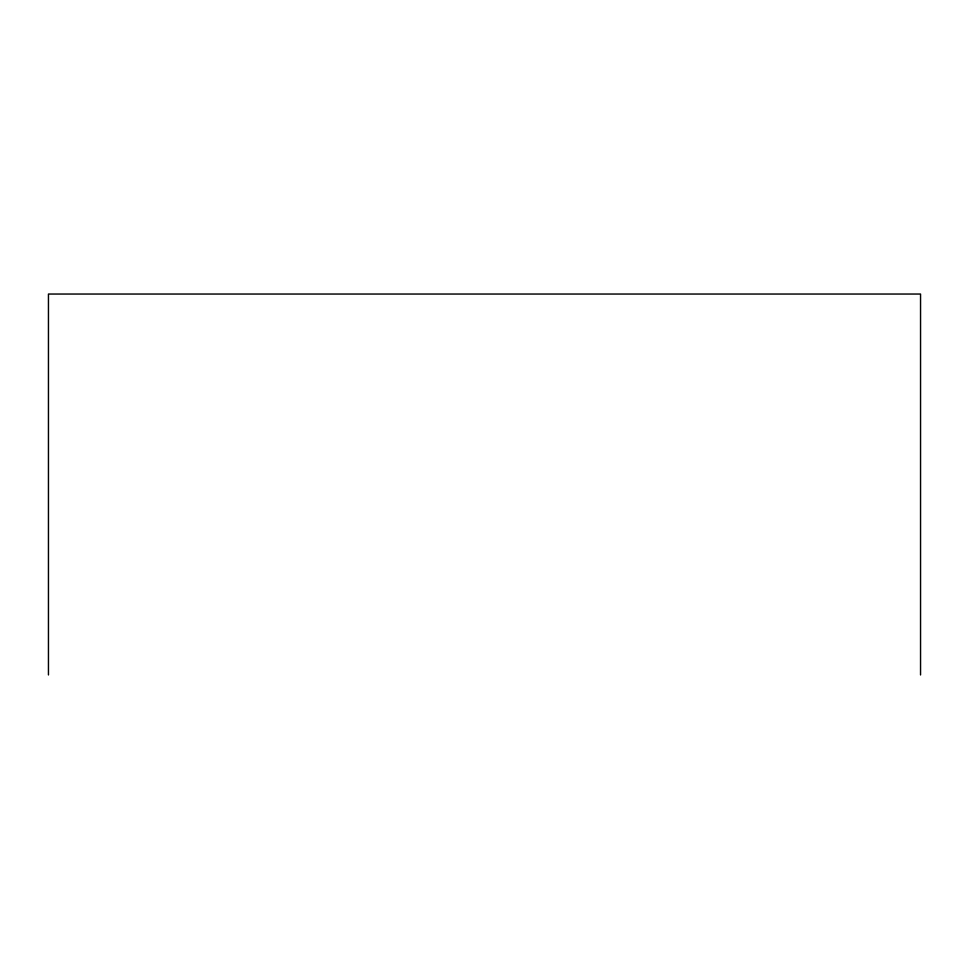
<?xml version="1.0" encoding="UTF-8"?>
<svg xmlns="http://www.w3.org/2000/svg" width="969" height="969" viewBox="0 0 969 969"><rect width="100%" height="100%" fill="white"/><g stroke="black" fill="none" stroke-linecap="round" stroke-linejoin="round"><path stroke-width="1.45" d="M920.55 674.957L920.55 294.043L48.45 294.043L48.45 674.957"/></g></svg>
